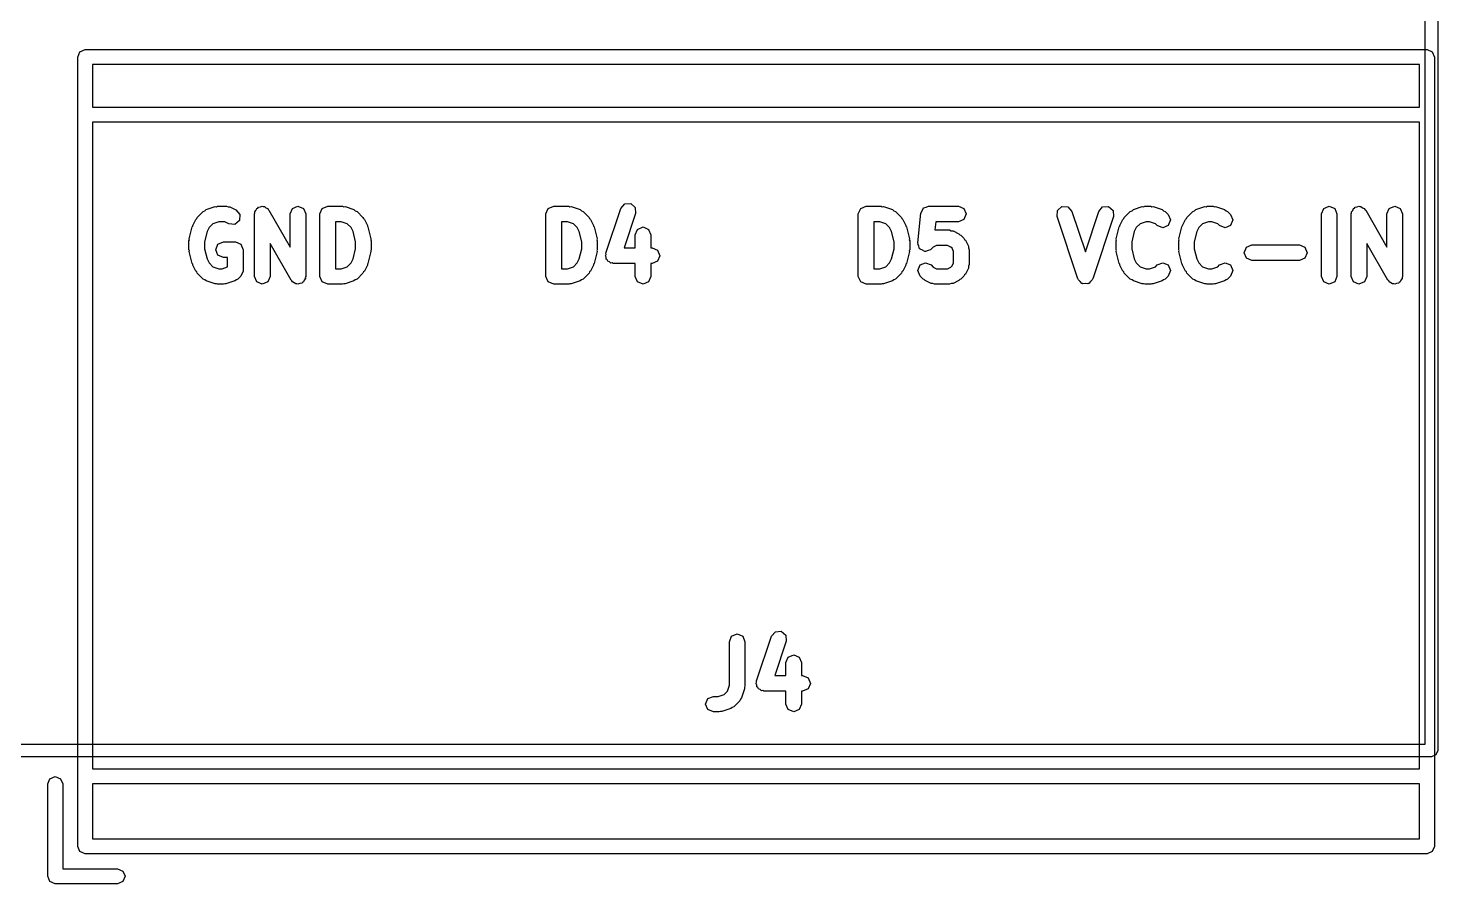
# Model space of a CAD drawing. Extents: x 111.8 to 136.4, y -131 to -94.3.
# Drawn here: x 125.15 to 136.43, y -131.04 to -124.19 of the extents above; entities that cross this region are included whole.
import ezdxf

# ---------------------------------------------------------------- set-up
doc = ezdxf.new("R2010")
doc.units = 0
doc.layers.add('BLACK', color=7, linetype='CONTINUOUS')

msp = doc.modelspace()

# ---------------------------------------------------------------- linework, layer by layer
at = {"layer": 'BLACK', "linetype": 'CONTINUOUS'}
for p, q in [((136.431, -95.396), (136.431, -129.972)), ((136.331, -129.922), (136.331, -95.446)), ((125.545, -124.42), (125.563, -124.378)), ((125.545, -130.74), (125.545, -124.42)), ((125.563, -124.378), (125.605, -124.36)), ((125.605, -124.36), (136.345, -124.36)), ((136.345, -124.36), (136.387, -124.378)), ((136.387, -124.378), (136.405, -124.42)), ((136.405, -124.42), (136.405, -130.74)), ((125.665, -124.48), (125.665, -124.82)), ((136.285, -124.48), (125.665, -124.48)), ((136.285, -124.82), (136.285, -124.48)), ((125.665, -124.82), (136.285, -124.82)), ((125.665, -124.94), (125.665, -130.12)), ((136.285, -124.94), (125.665, -124.94)), ((136.285, -130.12), (136.285, -124.94)), ((126.502, -125.703), (126.549, -125.656)), ((126.549, -125.656), (126.563, -125.65)), ((126.563, -125.65), (126.574, -125.641)), ((126.574, -125.641), (126.645, -125.617)), ((126.645, -125.617), (126.655, -125.618)), ((126.655, -125.618), (126.665, -125.614)), ((126.665, -125.614), (126.736, -125.614)), ((126.736, -125.614), (126.75, -125.619)), ((126.75, -125.619), (126.764, -125.62)), ((126.764, -125.62), (126.812, -125.644)), ((126.812, -125.644), (126.843, -125.68)), ((126.843, -125.68), (126.84, -125.728)), ((126.96, -125.676), (126.963, -125.668)), ((126.96, -126.176), (126.96, -125.676)), ((126.962, -125.66), (126.972, -125.647)), ((126.963, -125.668), (126.962, -125.66)), ((126.972, -125.647), (126.978, -125.632)), ((126.978, -125.632), (126.986, -125.629)), ((126.986, -125.629), (126.991, -125.622)), ((126.991, -125.622), (127.007, -125.62)), ((127.007, -125.62), (127.022, -125.614)), ((127.022, -125.614), (127.03, -125.617)), ((127.03, -125.617), (127.039, -125.616)), ((127.039, -125.616), (127.051, -125.626)), ((127.051, -125.626), (127.066, -125.632)), ((127.066, -125.632), (127.07, -125.64)), ((127.07, -125.64), (127.076, -125.645)), ((127.076, -125.645), (127.245, -125.941)), ((127.245, -125.676), (127.264, -125.632)), ((127.245, -125.941), (127.245, -125.676)), ((127.264, -125.632), (127.308, -125.614)), ((127.308, -125.614), (127.352, -125.632)), ((127.352, -125.632), (127.37, -125.676)), ((127.37, -125.676), (127.37, -126.176)), ((127.483, -125.676), (127.502, -125.632)), ((127.483, -126.176), (127.483, -125.676)), ((127.502, -125.632), (127.546, -125.614)), ((127.546, -125.614), (127.665, -125.614)), ((127.665, -125.614), (127.675, -125.618)), ((127.675, -125.618), (127.685, -125.617)), ((127.685, -125.617), (127.756, -125.641)), ((127.756, -125.641), (127.767, -125.65)), ((127.767, -125.65), (127.781, -125.656)), ((127.781, -125.656), (127.828, -125.703)), ((129.293, -125.676), (129.312, -125.632)), ((129.293, -126.176), (129.293, -125.676)), ((129.312, -125.632), (129.356, -125.614)), ((129.356, -125.614), (129.475, -125.614)), ((129.475, -125.614), (129.485, -125.618)), ((129.485, -125.618), (129.495, -125.617)), ((129.495, -125.617), (129.566, -125.641)), ((129.566, -125.641), (129.577, -125.65)), ((129.577, -125.65), (129.591, -125.656)), ((129.591, -125.656), (129.638, -125.703)), ((129.773, -125.99), (129.892, -125.633)), ((129.892, -125.633), (129.923, -125.596)), ((130.01, -125.672), (129.919, -125.947)), ((129.923, -125.596), (129.971, -125.593)), ((129.971, -125.593), (130.007, -125.624)), ((130.007, -125.624), (130.01, -125.672)), ((131.793, -125.676), (131.812, -125.632)), ((131.793, -126.176), (131.793, -125.676)), ((131.812, -125.632), (131.856, -125.614)), ((131.856, -125.614), (131.975, -125.614)), ((131.975, -125.614), (131.985, -125.618)), ((131.985, -125.618), (131.995, -125.617)), ((131.995, -125.617), (132.066, -125.641)), ((132.066, -125.641), (132.077, -125.65)), ((132.077, -125.65), (132.091, -125.656)), ((132.091, -125.656), (132.138, -125.703)), ((132.27, -125.908), (132.294, -125.67)), ((132.294, -125.67), (132.304, -125.651)), ((132.304, -125.651), (132.312, -125.632)), ((132.312, -125.632), (132.315, -125.631)), ((132.315, -125.631), (132.316, -125.628)), ((132.316, -125.628), (132.337, -125.622)), ((132.337, -125.622), (132.356, -125.614)), ((132.356, -125.614), (132.594, -125.614)), ((132.594, -125.614), (132.638, -125.632)), ((132.638, -125.632), (132.657, -125.676)), ((132.657, -125.676), (132.638, -125.72)), ((133.384, -125.696), (133.387, -125.648)), ((133.387, -125.648), (133.423, -125.617)), ((133.423, -125.617), (133.471, -125.62)), ((133.471, -125.62), (133.502, -125.656)), ((133.502, -125.656), (133.61, -125.979)), ((133.61, -125.979), (133.717, -125.656)), ((133.717, -125.656), (133.748, -125.62)), ((133.748, -125.62), (133.796, -125.617)), ((133.796, -125.617), (133.832, -125.648)), ((133.832, -125.648), (133.835, -125.696)), ((133.922, -125.703), (133.97, -125.656)), ((133.97, -125.656), (133.984, -125.65)), ((133.984, -125.65), (133.995, -125.641)), ((133.995, -125.641), (134.066, -125.617)), ((134.066, -125.617), (134.076, -125.618)), ((134.076, -125.618), (134.086, -125.614)), ((134.086, -125.614), (134.133, -125.614)), ((134.133, -125.614), (134.143, -125.618)), ((134.143, -125.618), (134.153, -125.617)), ((134.153, -125.617), (134.225, -125.641)), ((134.225, -125.641), (134.236, -125.65)), ((134.236, -125.65), (134.249, -125.656)), ((134.249, -125.656), (134.273, -125.68)), ((134.273, -125.68), (134.291, -125.724)), ((134.422, -125.703), (134.47, -125.656)), ((134.47, -125.656), (134.484, -125.65)), ((134.484, -125.65), (134.495, -125.641)), ((134.495, -125.641), (134.566, -125.617)), ((134.566, -125.617), (134.576, -125.618)), ((134.576, -125.618), (134.586, -125.614)), ((134.586, -125.614), (134.633, -125.614)), ((134.633, -125.614), (134.643, -125.618)), ((134.643, -125.618), (134.653, -125.617)), ((134.653, -125.617), (134.725, -125.641)), ((134.725, -125.641), (134.736, -125.65)), ((134.736, -125.65), (134.749, -125.656)), ((134.749, -125.656), (134.773, -125.68)), ((134.773, -125.68), (134.791, -125.724)), ((135.499, -125.676), (135.518, -125.632)), ((135.499, -126.176), (135.499, -125.676)), ((135.518, -125.632), (135.562, -125.614)), ((135.562, -125.614), (135.606, -125.632)), ((135.606, -125.632), (135.624, -125.676)), ((135.624, -125.676), (135.624, -126.176)), ((135.737, -125.676), (135.741, -125.668)), ((135.737, -126.176), (135.737, -125.676)), ((135.74, -125.66), (135.75, -125.647)), ((135.741, -125.668), (135.74, -125.66)), ((135.75, -125.647), (135.756, -125.632)), ((135.756, -125.632), (135.764, -125.629)), ((135.764, -125.629), (135.769, -125.622)), ((135.769, -125.622), (135.785, -125.62)), ((135.785, -125.62), (135.8, -125.614)), ((135.8, -125.614), (135.808, -125.617)), ((135.808, -125.617), (135.816, -125.616)), ((135.816, -125.616), (135.829, -125.626)), ((135.829, -125.626), (135.844, -125.632)), ((135.844, -125.632), (135.847, -125.64)), ((135.847, -125.64), (135.854, -125.645)), ((135.854, -125.645), (136.023, -125.941)), ((136.023, -125.676), (136.042, -125.632)), ((136.023, -125.941), (136.023, -125.676)), ((136.042, -125.632), (136.086, -125.614)), ((136.086, -125.614), (136.13, -125.632)), ((136.13, -125.632), (136.148, -125.676)), ((136.148, -125.676), (136.148, -126.176)), ((126.438, -125.875), (126.462, -125.78)), ((126.462, -125.78), (126.466, -125.774)), ((126.466, -125.767), (126.49, -125.72)), ((126.466, -125.774), (126.466, -125.767)), ((126.49, -125.72), (126.498, -125.713)), ((126.498, -125.713), (126.502, -125.703)), ((126.597, -125.785), (126.581, -125.817)), ((126.627, -125.755), (126.597, -125.785)), ((126.675, -125.739), (126.627, -125.755)), ((126.722, -125.739), (126.675, -125.739)), ((126.756, -125.756), (126.722, -125.739)), ((126.804, -125.759), (126.756, -125.756)), ((126.84, -125.728), (126.804, -125.759)), ((127.608, -125.739), (127.608, -126.114)), ((127.655, -125.739), (127.608, -125.739)), ((127.703, -125.755), (127.655, -125.739)), ((127.733, -125.785), (127.703, -125.755)), ((127.749, -125.817), (127.733, -125.785)), ((127.828, -125.703), (127.832, -125.713)), ((127.832, -125.713), (127.84, -125.72)), ((127.84, -125.72), (127.864, -125.767)), ((127.864, -125.767), (127.864, -125.774)), ((127.864, -125.774), (127.868, -125.78)), ((127.868, -125.78), (127.892, -125.875)), ((129.418, -125.739), (129.418, -126.114)), ((129.465, -125.739), (129.418, -125.739)), ((129.513, -125.755), (129.465, -125.739)), ((129.543, -125.785), (129.513, -125.755)), ((129.559, -125.817), (129.543, -125.785)), ((129.638, -125.703), (129.642, -125.713)), ((129.642, -125.713), (129.65, -125.72)), ((129.65, -125.72), (129.674, -125.767)), ((129.674, -125.767), (129.674, -125.774)), ((129.674, -125.774), (129.678, -125.78)), ((129.678, -125.78), (129.702, -125.875)), ((130.026, -125.799), (130.07, -125.78)), ((130.07, -125.78), (130.114, -125.799)), ((131.918, -125.739), (131.918, -126.114)), ((131.965, -125.739), (131.918, -125.739)), ((132.013, -125.755), (131.965, -125.739)), ((132.043, -125.785), (132.013, -125.755)), ((132.059, -125.817), (132.043, -125.785)), ((132.138, -125.703), (132.142, -125.713)), ((132.142, -125.713), (132.15, -125.72)), ((132.15, -125.72), (132.174, -125.767)), ((132.174, -125.767), (132.174, -125.774)), ((132.174, -125.774), (132.178, -125.78)), ((132.178, -125.78), (132.202, -125.875)), ((132.413, -125.739), (132.406, -125.804)), ((132.594, -125.739), (132.413, -125.739)), ((132.638, -125.72), (132.594, -125.739)), ((133.55, -126.196), (133.384, -125.696)), ((133.835, -125.696), (133.669, -126.196)), ((133.858, -125.875), (133.882, -125.78)), ((133.882, -125.78), (133.886, -125.774)), ((133.886, -125.774), (133.887, -125.767)), ((133.887, -125.767), (133.911, -125.72)), ((133.911, -125.72), (133.919, -125.713)), ((133.919, -125.713), (133.922, -125.703)), ((134.018, -125.785), (134.002, -125.817)), ((134.048, -125.755), (134.018, -125.785)), ((134.096, -125.739), (134.048, -125.755)), ((134.123, -125.739), (134.096, -125.739)), ((134.171, -125.755), (134.123, -125.739)), ((134.184, -125.768), (134.171, -125.755)), ((134.229, -125.786), (134.184, -125.768)), ((134.273, -125.768), (134.229, -125.786)), ((134.291, -125.724), (134.273, -125.768)), ((134.358, -125.875), (134.382, -125.78)), ((134.382, -125.78), (134.386, -125.774)), ((134.386, -125.774), (134.387, -125.767)), ((134.387, -125.767), (134.411, -125.72)), ((134.411, -125.72), (134.419, -125.713)), ((134.419, -125.713), (134.422, -125.703)), ((134.518, -125.785), (134.502, -125.817)), ((134.548, -125.755), (134.518, -125.785)), ((134.596, -125.739), (134.548, -125.755)), ((134.623, -125.739), (134.596, -125.739)), ((134.671, -125.755), (134.623, -125.739)), ((134.684, -125.768), (134.671, -125.755)), ((134.729, -125.786), (134.684, -125.768)), ((134.773, -125.768), (134.729, -125.786)), ((134.791, -125.724), (134.773, -125.768)), ((126.436, -125.89), (126.439, -125.883)), ((126.436, -125.962), (126.436, -125.89)), ((126.439, -125.883), (126.438, -125.875)), ((126.581, -125.817), (126.561, -125.898)), ((126.561, -125.898), (126.561, -125.954)), ((126.668, -125.918), (126.713, -125.899)), ((126.713, -125.899), (126.808, -125.899)), ((126.808, -125.899), (126.852, -125.918)), ((127.769, -125.898), (127.749, -125.817)), ((127.769, -125.954), (127.769, -125.898)), ((127.892, -125.875), (127.891, -125.883)), ((127.891, -125.883), (127.894, -125.89)), ((127.894, -125.89), (127.894, -125.962)), ((129.579, -125.898), (129.559, -125.817)), ((129.579, -125.954), (129.579, -125.898)), ((129.702, -125.875), (129.701, -125.883)), ((129.701, -125.883), (129.704, -125.89)), ((129.704, -125.89), (129.704, -125.962)), ((130.008, -125.843), (130.026, -125.799)), ((130.008, -125.947), (130.008, -125.843)), ((130.114, -125.799), (130.133, -125.843)), ((130.133, -125.843), (130.133, -125.947)), ((132.079, -125.898), (132.059, -125.817)), ((132.079, -125.954), (132.079, -125.898)), ((132.202, -125.875), (132.201, -125.883)), ((132.201, -125.883), (132.204, -125.89)), ((132.204, -125.89), (132.204, -125.962)), ((132.406, -125.804), (132.523, -125.804)), ((132.523, -125.804), (132.536, -125.81)), ((132.536, -125.81), (132.551, -125.811)), ((132.551, -125.811), (132.598, -125.835)), ((132.598, -125.835), (132.605, -125.842)), ((132.605, -125.842), (132.614, -125.846)), ((132.614, -125.846), (132.638, -125.87)), ((132.638, -125.87), (132.642, -125.88)), ((132.642, -125.88), (132.65, -125.886)), ((132.65, -125.886), (132.674, -125.934)), ((133.857, -125.89), (133.86, -125.883)), ((133.857, -125.962), (133.857, -125.89)), ((133.86, -125.883), (133.858, -125.875)), ((134.002, -125.817), (133.982, -125.898)), ((133.982, -125.898), (133.982, -125.954)), ((134.357, -125.89), (134.36, -125.883)), ((134.357, -125.962), (134.357, -125.89)), ((134.36, -125.883), (134.358, -125.875)), ((134.502, -125.817), (134.482, -125.898)), ((134.482, -125.898), (134.482, -125.954)), ((126.439, -125.969), (126.436, -125.962)), ((126.438, -125.977), (126.439, -125.969)), ((126.462, -126.072), (126.438, -125.977)), ((126.561, -125.954), (126.581, -126.035)), ((126.65, -125.962), (126.668, -125.918)), ((126.668, -126.006), (126.65, -125.962)), ((126.713, -126.024), (126.668, -126.006)), ((126.852, -125.918), (126.87, -125.962)), ((126.87, -125.962), (126.87, -126.129)), ((127.254, -126.207), (127.085, -125.912)), ((127.085, -125.912), (127.085, -126.176)), ((127.749, -126.035), (127.769, -125.954)), ((127.892, -125.977), (127.868, -126.072)), ((127.894, -125.962), (127.891, -125.969)), ((127.891, -125.969), (127.892, -125.977)), ((129.559, -126.035), (129.579, -125.954)), ((129.702, -125.977), (129.678, -126.072)), ((129.704, -125.962), (129.701, -125.969)), ((129.701, -125.969), (129.702, -125.977)), ((129.77, -126.01), (129.774, -126)), ((129.775, -126.023), (129.77, -126.01)), ((129.774, -126), (129.773, -125.99)), ((129.919, -125.947), (130.008, -125.947)), ((130.133, -125.947), (130.142, -125.947)), ((130.142, -125.947), (130.186, -125.965)), ((130.186, -125.965), (130.204, -126.01)), ((130.204, -126.01), (130.186, -126.054)), ((132.059, -126.035), (132.079, -125.954)), ((132.202, -125.977), (132.178, -126.072)), ((132.204, -125.962), (132.201, -125.969)), ((132.201, -125.969), (132.202, -125.977)), ((132.271, -125.911), (132.27, -125.908)), ((132.27, -125.914), (132.271, -125.911)), ((132.278, -125.934), (132.27, -125.914)), ((132.284, -125.954), (132.278, -125.934)), ((132.287, -125.955), (132.284, -125.954)), ((132.288, -125.958), (132.287, -125.955)), ((132.307, -125.967), (132.288, -125.958)), ((132.326, -125.976), (132.307, -125.967)), ((132.329, -125.976), (132.326, -125.976)), ((132.332, -125.977), (132.329, -125.976)), ((132.352, -125.969), (132.332, -125.977)), ((132.372, -125.963), (132.352, -125.969)), ((132.373, -125.96), (132.372, -125.963)), ((132.376, -125.958), (132.373, -125.96)), ((132.393, -125.942), (132.376, -125.958)), ((132.418, -125.929), (132.393, -125.942)), ((132.508, -125.929), (132.418, -125.929)), ((132.533, -125.942), (132.508, -125.929)), ((132.543, -125.951), (132.533, -125.942)), ((132.555, -125.977), (132.543, -125.951)), ((132.555, -126.066), (132.555, -125.977)), ((132.674, -125.934), (132.675, -125.948)), ((132.675, -125.948), (132.68, -125.962)), ((132.68, -125.962), (132.68, -126.081)), ((133.86, -125.969), (133.857, -125.962)), ((133.858, -125.977), (133.86, -125.969)), ((133.882, -126.072), (133.858, -125.977)), ((133.982, -125.954), (134.002, -126.035)), ((134.36, -125.969), (134.357, -125.962)), ((134.358, -125.977), (134.36, -125.969)), ((134.382, -126.072), (134.358, -125.977)), ((134.482, -125.954), (134.502, -126.035)), ((134.88, -125.986), (134.899, -125.942)), ((134.899, -126.03), (134.88, -125.986)), ((134.899, -125.942), (134.943, -125.923)), ((134.943, -125.923), (135.324, -125.923)), ((135.324, -125.923), (135.368, -125.942)), ((135.368, -125.942), (135.386, -125.986)), ((135.386, -125.986), (135.368, -126.03)), ((136.031, -126.207), (135.862, -125.912)), ((135.862, -125.912), (135.862, -126.176)), ((126.466, -126.078), (126.462, -126.072)), ((126.466, -126.085), (126.466, -126.078)), ((126.49, -126.133), (126.466, -126.085)), ((126.581, -126.035), (126.597, -126.068)), ((126.597, -126.068), (126.627, -126.098)), ((126.627, -126.098), (126.675, -126.114)), ((126.675, -126.114), (126.702, -126.114)), ((126.702, -126.114), (126.745, -126.099)), ((126.745, -126.024), (126.713, -126.024)), ((126.745, -126.099), (126.745, -126.024)), ((126.87, -126.129), (126.869, -126.133)), ((127.608, -126.114), (127.655, -126.114)), ((127.655, -126.114), (127.703, -126.098)), ((127.703, -126.098), (127.733, -126.068)), ((127.733, -126.068), (127.749, -126.035)), ((127.864, -126.085), (127.84, -126.133)), ((127.868, -126.072), (127.864, -126.078)), ((127.864, -126.078), (127.864, -126.085)), ((129.418, -126.114), (129.465, -126.114)), ((129.465, -126.114), (129.513, -126.098)), ((129.513, -126.098), (129.543, -126.068)), ((129.543, -126.068), (129.559, -126.035)), ((129.674, -126.085), (129.65, -126.133)), ((129.678, -126.072), (129.674, -126.078)), ((129.674, -126.078), (129.674, -126.085)), ((129.776, -126.037), (129.775, -126.023)), ((129.784, -126.044), (129.776, -126.037)), ((129.788, -126.054), (129.784, -126.044)), ((129.801, -126.059), (129.788, -126.054)), ((129.812, -126.069), (129.801, -126.059)), ((129.823, -126.068), (129.812, -126.069)), ((129.832, -126.072), (129.823, -126.068)), ((130.008, -126.072), (129.832, -126.072)), ((130.008, -126.176), (130.008, -126.072)), ((130.142, -126.072), (130.133, -126.072)), ((130.133, -126.072), (130.133, -126.176)), ((130.186, -126.054), (130.142, -126.072)), ((131.918, -126.114), (131.965, -126.114)), ((131.965, -126.114), (132.013, -126.098)), ((132.013, -126.098), (132.043, -126.068)), ((132.043, -126.068), (132.059, -126.035)), ((132.174, -126.085), (132.15, -126.133)), ((132.178, -126.072), (132.174, -126.078)), ((132.174, -126.078), (132.174, -126.085)), ((132.27, -126.129), (132.288, -126.084)), ((132.288, -126.173), (132.27, -126.129)), ((132.288, -126.084), (132.332, -126.066)), ((132.332, -126.066), (132.376, -126.084)), ((132.376, -126.084), (132.393, -126.101)), ((132.393, -126.101), (132.418, -126.114)), ((132.418, -126.114), (132.508, -126.114)), ((132.508, -126.114), (132.533, -126.101)), ((132.533, -126.101), (132.543, -126.092)), ((132.543, -126.092), (132.555, -126.066)), ((132.674, -126.109), (132.65, -126.157)), ((132.675, -126.094), (132.674, -126.109)), ((132.68, -126.081), (132.675, -126.094)), ((133.886, -126.078), (133.882, -126.072)), ((133.887, -126.085), (133.886, -126.078)), ((133.911, -126.133), (133.887, -126.085)), ((134.002, -126.035), (134.018, -126.068)), ((134.018, -126.068), (134.048, -126.098)), ((134.048, -126.098), (134.096, -126.114)), ((134.096, -126.114), (134.123, -126.114)), ((134.123, -126.114), (134.171, -126.098)), ((134.171, -126.098), (134.184, -126.084)), ((134.184, -126.084), (134.229, -126.066)), ((134.229, -126.066), (134.273, -126.084)), ((134.273, -126.084), (134.291, -126.129)), ((134.291, -126.129), (134.273, -126.173)), ((134.386, -126.078), (134.382, -126.072)), ((134.387, -126.085), (134.386, -126.078)), ((134.411, -126.133), (134.387, -126.085)), ((134.502, -126.035), (134.518, -126.068)), ((134.518, -126.068), (134.548, -126.098)), ((134.548, -126.098), (134.596, -126.114)), ((134.596, -126.114), (134.623, -126.114)), ((134.623, -126.114), (134.671, -126.098)), ((134.671, -126.098), (134.684, -126.084)), ((134.684, -126.084), (134.729, -126.066)), ((134.729, -126.066), (134.773, -126.084)), ((134.773, -126.084), (134.791, -126.129)), ((134.791, -126.129), (134.773, -126.173)), ((134.943, -126.048), (134.899, -126.03)), ((135.324, -126.048), (134.943, -126.048)), ((135.368, -126.03), (135.324, -126.048)), ((126.498, -126.139), (126.49, -126.133)), ((126.502, -126.149), (126.498, -126.139)), ((126.549, -126.197), (126.502, -126.149)), ((126.563, -126.202), (126.549, -126.197)), ((126.574, -126.212), (126.563, -126.202)), ((126.645, -126.235), (126.574, -126.212)), ((126.655, -126.235), (126.645, -126.235)), ((126.665, -126.239), (126.655, -126.235)), ((126.713, -126.239), (126.665, -126.239)), ((126.722, -126.235), (126.713, -126.239)), ((126.732, -126.235), (126.722, -126.235)), ((126.804, -126.212), (126.732, -126.235)), ((126.815, -126.202), (126.804, -126.212)), ((126.828, -126.197), (126.815, -126.202)), ((126.852, -126.173), (126.828, -126.197)), ((126.869, -126.133), (126.852, -126.173)), ((126.852, -126.173), (126.852, -126.173)), ((126.852, -126.173), (126.852, -126.173)), ((126.978, -126.22), (126.96, -126.176)), ((127.022, -126.239), (126.978, -126.22)), ((127.066, -126.22), (127.022, -126.239)), ((127.085, -126.176), (127.066, -126.22)), ((127.26, -126.212), (127.254, -126.207)), ((127.264, -126.22), (127.26, -126.212)), ((127.279, -126.227), (127.264, -126.22)), ((127.291, -126.236), (127.279, -126.227)), ((127.3, -126.235), (127.291, -126.236)), ((127.308, -126.239), (127.3, -126.235)), ((127.323, -126.232), (127.308, -126.239)), ((127.339, -126.23), (127.323, -126.232)), ((127.344, -126.224), (127.339, -126.23)), ((127.352, -126.22), (127.344, -126.224)), ((127.358, -126.205), (127.352, -126.22)), ((127.368, -126.193), (127.358, -126.205)), ((127.37, -126.176), (127.367, -126.184)), ((127.367, -126.184), (127.368, -126.193)), ((127.502, -126.22), (127.483, -126.176)), ((127.546, -126.239), (127.502, -126.22)), ((127.665, -126.239), (127.546, -126.239)), ((127.675, -126.235), (127.665, -126.239)), ((127.685, -126.235), (127.675, -126.235)), ((127.756, -126.212), (127.685, -126.235)), ((127.767, -126.202), (127.756, -126.212)), ((127.781, -126.197), (127.767, -126.202)), ((127.828, -126.149), (127.781, -126.197)), ((127.832, -126.139), (127.828, -126.149)), ((127.84, -126.133), (127.832, -126.139)), ((129.312, -126.22), (129.293, -126.176)), ((129.356, -126.239), (129.312, -126.22)), ((129.475, -126.239), (129.356, -126.239)), ((129.485, -126.235), (129.475, -126.239)), ((129.495, -126.235), (129.485, -126.235)), ((129.566, -126.212), (129.495, -126.235)), ((129.577, -126.202), (129.566, -126.212)), ((129.591, -126.197), (129.577, -126.202)), ((129.638, -126.149), (129.591, -126.197)), ((129.642, -126.139), (129.638, -126.149)), ((129.65, -126.133), (129.642, -126.139)), ((130.026, -126.22), (130.008, -126.176)), ((130.07, -126.239), (130.026, -126.22)), ((130.114, -126.22), (130.07, -126.239)), ((130.133, -126.176), (130.114, -126.22)), ((131.812, -126.22), (131.793, -126.176)), ((131.856, -126.239), (131.812, -126.22)), ((131.975, -126.239), (131.856, -126.239)), ((131.985, -126.235), (131.975, -126.239)), ((131.995, -126.235), (131.985, -126.235)), ((132.066, -126.212), (131.995, -126.235)), ((132.077, -126.202), (132.066, -126.212)), ((132.091, -126.197), (132.077, -126.202)), ((132.138, -126.149), (132.091, -126.197)), ((132.142, -126.139), (132.138, -126.149)), ((132.15, -126.133), (132.142, -126.139)), ((132.312, -126.197), (132.288, -126.173)), ((132.321, -126.201), (132.312, -126.197)), ((132.328, -126.208), (132.321, -126.201)), ((132.376, -126.232), (132.328, -126.208)), ((132.39, -126.233), (132.376, -126.232)), ((132.404, -126.239), (132.39, -126.233)), ((132.523, -126.239), (132.404, -126.239)), ((132.536, -126.233), (132.523, -126.239)), ((132.551, -126.232), (132.536, -126.233)), ((132.598, -126.208), (132.551, -126.232)), ((132.605, -126.201), (132.598, -126.208)), ((132.614, -126.197), (132.605, -126.201)), ((132.638, -126.173), (132.614, -126.197)), ((132.642, -126.163), (132.638, -126.173)), ((132.65, -126.157), (132.642, -126.163)), ((133.553, -126.199), (133.55, -126.196)), ((133.554, -126.204), (133.553, -126.199)), ((133.569, -126.217), (133.554, -126.204)), ((133.582, -126.232), (133.569, -126.217)), ((133.586, -126.232), (133.582, -126.232)), ((133.59, -126.235), (133.586, -126.232)), ((133.61, -126.234), (133.59, -126.235)), ((133.629, -126.235), (133.61, -126.234)), ((133.633, -126.232), (133.629, -126.235)), ((133.637, -126.232), (133.633, -126.232)), ((133.65, -126.217), (133.637, -126.232)), ((133.665, -126.204), (133.65, -126.217)), ((133.666, -126.199), (133.665, -126.204)), ((133.669, -126.196), (133.666, -126.199)), ((133.919, -126.139), (133.911, -126.133)), ((133.922, -126.149), (133.919, -126.139)), ((133.97, -126.197), (133.922, -126.149)), ((133.984, -126.202), (133.97, -126.197)), ((133.995, -126.212), (133.984, -126.202)), ((134.066, -126.235), (133.995, -126.212)), ((134.076, -126.235), (134.066, -126.235)), ((134.086, -126.239), (134.076, -126.235)), ((134.133, -126.239), (134.086, -126.239)), ((134.143, -126.235), (134.133, -126.239)), ((134.153, -126.235), (134.143, -126.235)), ((134.225, -126.212), (134.153, -126.235)), ((134.236, -126.202), (134.225, -126.212)), ((134.249, -126.197), (134.236, -126.202)), ((134.273, -126.173), (134.249, -126.197)), ((134.419, -126.139), (134.411, -126.133)), ((134.422, -126.149), (134.419, -126.139)), ((134.47, -126.197), (134.422, -126.149)), ((134.484, -126.202), (134.47, -126.197)), ((134.495, -126.212), (134.484, -126.202)), ((134.566, -126.235), (134.495, -126.212)), ((134.576, -126.235), (134.566, -126.235)), ((134.586, -126.239), (134.576, -126.235)), ((134.633, -126.239), (134.586, -126.239)), ((134.643, -126.235), (134.633, -126.239)), ((134.653, -126.235), (134.643, -126.235)), ((134.725, -126.212), (134.653, -126.235)), ((134.736, -126.202), (134.725, -126.212)), ((134.749, -126.197), (134.736, -126.202)), ((134.773, -126.173), (134.749, -126.197)), ((135.518, -126.22), (135.499, -126.176)), ((135.562, -126.239), (135.518, -126.22)), ((135.606, -126.22), (135.562, -126.239)), ((135.624, -126.176), (135.606, -126.22)), ((135.756, -126.22), (135.737, -126.176)), ((135.8, -126.239), (135.756, -126.22)), ((135.844, -126.22), (135.8, -126.239)), ((135.862, -126.176), (135.844, -126.22)), ((136.038, -126.212), (136.031, -126.207)), ((136.042, -126.22), (136.038, -126.212)), ((136.056, -126.227), (136.042, -126.22)), ((136.069, -126.236), (136.056, -126.227)), ((136.078, -126.235), (136.069, -126.236)), ((136.086, -126.239), (136.078, -126.235)), ((136.101, -126.232), (136.086, -126.239)), ((136.117, -126.23), (136.101, -126.232)), ((136.122, -126.224), (136.117, -126.23)), ((136.13, -126.22), (136.122, -126.224)), ((136.136, -126.205), (136.13, -126.22)), ((136.146, -126.193), (136.136, -126.205)), ((136.148, -126.176), (136.145, -126.184)), ((136.145, -126.184), (136.146, -126.193)), ((130.761, -129.101), (130.779, -129.057)), ((130.779, -129.057), (130.823, -129.039)), ((130.823, -129.039), (130.868, -129.057)), ((130.868, -129.057), (130.886, -129.101)), ((130.978, -129.415), (131.097, -129.058)), ((131.097, -129.058), (131.129, -129.021)), ((131.129, -129.021), (131.176, -129.018)), ((131.176, -129.018), (131.213, -129.049)), ((131.213, -129.049), (131.216, -129.097)), ((130.761, -129.448), (130.761, -129.101)), ((130.886, -129.101), (130.886, -129.458)), ((131.216, -129.097), (131.124, -129.372)), ((131.213, -129.268), (131.232, -129.224)), ((131.213, -129.372), (131.213, -129.268)), ((131.232, -129.224), (131.276, -129.205)), ((131.276, -129.205), (131.32, -129.224)), ((131.32, -129.224), (131.338, -129.268)), ((131.338, -129.268), (131.338, -129.372)), ((131.124, -129.372), (131.213, -129.372)), ((131.338, -129.372), (131.347, -129.372)), ((131.347, -129.372), (131.391, -129.39)), ((131.391, -129.39), (131.41, -129.435)), ((130.718, -129.523), (130.745, -129.496)), ((130.745, -129.496), (130.761, -129.448)), ((130.883, -129.478), (130.859, -129.55)), ((130.886, -129.458), (130.882, -129.468)), ((130.882, -129.468), (130.883, -129.478)), ((130.975, -129.435), (130.979, -129.425)), ((130.981, -129.448), (130.975, -129.435)), ((130.979, -129.425), (130.978, -129.415)), ((130.982, -129.462), (130.981, -129.448)), ((130.989, -129.469), (130.982, -129.462)), ((130.993, -129.479), (130.989, -129.469)), ((131.007, -129.484), (130.993, -129.479)), ((131.018, -129.494), (131.007, -129.484)), ((131.028, -129.493), (131.018, -129.494)), ((131.038, -129.497), (131.028, -129.493)), ((131.213, -129.497), (131.038, -129.497)), ((131.213, -129.601), (131.213, -129.497)), ((131.347, -129.497), (131.338, -129.497)), ((131.338, -129.497), (131.338, -129.601)), ((131.391, -129.479), (131.347, -129.497)), ((131.41, -129.435), (131.391, -129.479)), ((130.57, -129.601), (130.589, -129.557)), ((130.589, -129.645), (130.57, -129.601)), ((130.589, -129.557), (130.633, -129.539)), ((130.633, -129.539), (130.67, -129.539)), ((130.67, -129.539), (130.718, -129.523)), ((130.783, -129.627), (130.772, -129.637)), ((130.796, -129.622), (130.783, -129.627)), ((130.844, -129.574), (130.796, -129.622)), ((130.849, -129.561), (130.844, -129.574)), ((130.859, -129.55), (130.849, -129.561)), ((131.232, -129.645), (131.213, -129.601)), ((131.338, -129.601), (131.32, -129.645)), ((130.633, -129.664), (130.589, -129.645)), ((130.68, -129.664), (130.633, -129.664)), ((130.69, -129.66), (130.68, -129.664)), ((130.7, -129.66), (130.69, -129.66)), ((130.772, -129.637), (130.7, -129.66)), ((131.276, -129.664), (131.232, -129.645)), ((131.32, -129.645), (131.276, -129.664)), ((111.889, -129.922), (136.331, -129.922)), ((136.381, -130.022), (111.839, -130.022)), ((136.416, -130.007), (136.381, -130.022)), ((136.431, -129.972), (136.416, -130.007)), ((125.323, -130.198), (125.365, -130.18)), ((125.365, -130.18), (125.407, -130.198)), ((125.665, -130.12), (136.285, -130.12)), ((125.305, -130.24), (125.323, -130.198)), ((125.305, -130.98), (125.305, -130.24)), ((125.407, -130.198), (125.425, -130.24)), ((125.425, -130.24), (125.425, -130.92)), ((125.665, -130.24), (125.665, -130.68)), ((136.285, -130.24), (125.665, -130.24)), ((136.285, -130.68), (136.285, -130.24)), ((125.563, -130.782), (125.545, -130.74)), ((125.665, -130.68), (136.285, -130.68)), ((136.405, -130.74), (136.387, -130.782)), ((125.605, -130.8), (125.563, -130.782)), ((136.345, -130.8), (125.605, -130.8)), ((136.387, -130.782), (136.345, -130.8)), ((125.323, -131.022), (125.305, -130.98)), ((125.425, -130.92), (125.865, -130.92)), ((125.865, -130.92), (125.907, -130.938)), ((125.907, -130.938), (125.925, -130.98)), ((125.925, -130.98), (125.907, -131.022)), ((125.365, -131.04), (125.323, -131.022)), ((125.865, -131.04), (125.365, -131.04)), ((125.907, -131.022), (125.865, -131.04))]:
    msp.add_line(p, q, dxfattribs=at)

doc.saveas('drawing.dxf')
